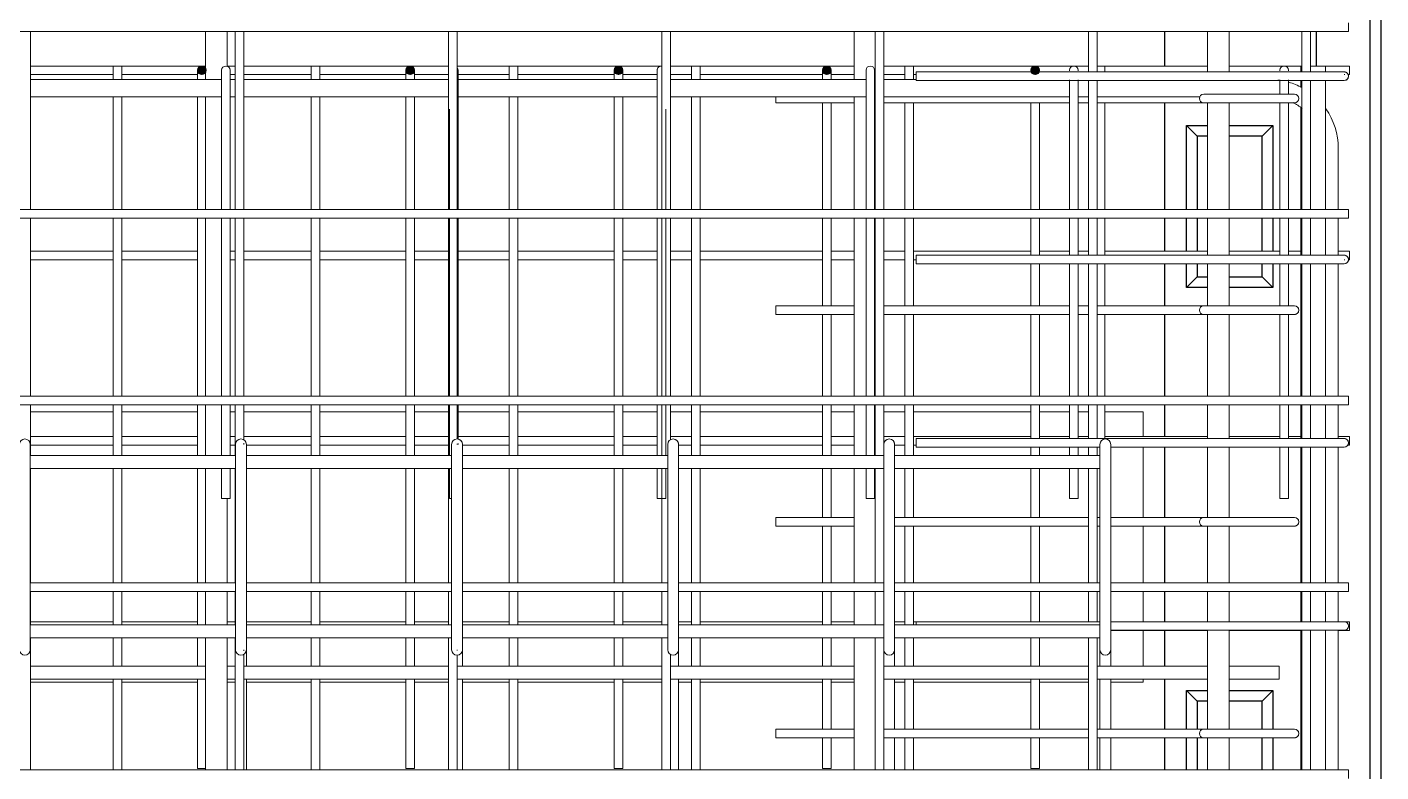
# Model space of a CAD drawing. Header units: millimetres. Extents: x 15401 to 36280, y -2060 to 13564.
# Drawn here: x 19212 to 20465, y 2977 to 3666 of the extents above; entities that cross this region are included whole.
import ezdxf

# ---------------------------------------------------------------- set-up
doc = ezdxf.new("R2010")
doc.units = ezdxf.units.MM
for name, color, linetype, lineweight in [('A-WALL', 113, 'Continuous', 25), ('S-BEAM', 12, 'Continuous', 18), ('S-RBAR', 171, 'Continuous', 18)]:
    doc.layers.add(name, color=color, linetype=linetype, lineweight=lineweight)

# ---------------------------------------------------------------- blocks, each defined once
blk = doc.blocks.new('M_Rectangular Corbel - M_Rectangular Corbel-1451328-Elevation Front 1')
at = {"layer": 'S-BEAM'}
for p, q in [((19215, 3310), (19291.7, 3310)), ((19299.7, 3310), (19369.7, 3310)), ((19399.8, 3310), (19404.4, 3310)), ((19412.4, 3310), (19474.8, 3310)), ((19482.8, 3310), (19562.4, 3310)), ((19570.4, 3310), (19601.8, 3310)), ((19610.7, 3310), (19657.9, 3310)), ((19665.9, 3310), (19755.1, 3310)), ((19763.1, 3310), (19794.8, 3310)), ((19807.2, 3310), (19826.7, 3310)), ((19834.7, 3310), (19947.8, 3310)), ((19955.8, 3310), (19977.1, 3310)), ((20004.6, 3310), (20024.2, 3310)), ((20032.2, 3310), (20140.6, 3310)), ((20148.6, 3310), (20176.5, 3310)), ((20184.5, 3310), (20194.1, 3310)), ((20209, 3310), (20244.6, 3310)), ((20244.6, 3310), (20244.6, 3287.3)), ((20244.6, 3277.5), (20244.6, 3212.4)), ((20244.6, 3204.4), (20244.6, 3151.8)), ((20244.6, 3143.8), (20244.6, 3116)), ((20244.6, 3108), (20244.6, 3074.8)), ((19291.7, 3060), (19215, 3060)), ((19369.7, 3060), (19299.7, 3060)), ((19404.4, 3060), (19397.1, 3060)), ((19474.8, 3060), (19414.8, 3060)), ((19562.4, 3060), (19482.8, 3060)), ((19601.8, 3060), (19570.4, 3060)), ((19657.9, 3060), (19614.7, 3060)), ((19755.1, 3060), (19665.9, 3060)), ((19799.2, 3060), (19763.1, 3060)), ((19826.7, 3060), (19814.7, 3060)), ((19947.8, 3060), (19834.7, 3060)), ((19977.1, 3060), (19955.8, 3060)), ((20024.2, 3060), (20014.6, 3060)), ((20140.6, 3060), (20032.2, 3060)), ((20194.1, 3060), (20148.6, 3060)), ((20244.6, 3060), (20214.6, 3060)), ((20244.6, 3062.8), (20244.6, 3060))]:
    blk.add_line(p, q, dxfattribs=at)

msp = doc.modelspace()

# ---------------------------------------------------------------- hatches: boundary and pattern name
at = {"layer": 'S-RBAR'}
h = msp.add_hatch(color=256, dxfattribs=at)
edge = h.paths.add_edge_path()
edge.add_arc((19373.68061, 3626), 4, 0, 360)
for points in [[(19373.68061, 3622), (19377.68061, 3626), (19373.68061, 3630), (19369.68061, 3626)], [(19566.40283, 3622), (19570.40283, 3626), (19566.40283, 3630), (19562.40283, 3626)], [(19759.12505, 3622), (19763.12505, 3626), (19759.12505, 3630), (19755.12505, 3626)], [(19951.84728, 3622), (19955.84728, 3626), (19951.84728, 3630), (19947.84728, 3626)], [(20144.5695, 3622), (20148.5695, 3626), (20144.5695, 3630), (20140.5695, 3626)]]:
    msp.add_hatch(color=256, dxfattribs=at).paths.add_polyline_path(points)
h = msp.add_hatch(color=256, dxfattribs=at)
edge = h.paths.add_edge_path()
edge.add_arc((19566.40283, 3626), 4, 0, 360)
h = msp.add_hatch(color=256, dxfattribs=at)
edge = h.paths.add_edge_path()
edge.add_arc((19759.12505, 3626), 4, 0, 360)
h = msp.add_hatch(color=256, dxfattribs=at)
edge = h.paths.add_edge_path()
edge.add_arc((19951.84728, 3626), 4, 0, 360)
h = msp.add_hatch(color=256, dxfattribs=at)
edge = h.paths.add_edge_path()
edge.add_arc((20144.5695, 3626), 4, 0, 360)

# ---------------------------------------------------------------- linework, layer by layer
at = {"layer": 'A-WALL'}
for p, q in [((20454.56692, -1395), (20454.56692, 3700)), ((20464.5695, 3700), (20464.5695, -1395)), ((20264.5695, 3630), (20264.5695, 3662)), ((20404.5695, 3662), (20404.5695, 3630)), ((20264.5695, 3497.27586), (20264.5695, 3596)), ((20284.5695, 3497.27586), (20284.5695, 3575)), ((20284.5695, 3575), (20304.1695, 3575)), ((20294.5695, 3565), (20284.5695, 3575)), ((20324.1695, 3575), (20364.5695, 3575)), ((20354.5695, 3565), (20364.5695, 3575)), ((20364.5695, 3575), (20364.5695, 3497.27586)), ((20294.5695, 3565), (20294.5695, 3497.27586)), ((20304.1695, 3565), (20294.5695, 3565)), ((20354.5695, 3565), (20324.1695, 3565)), ((20354.5695, 3497.27586), (20354.5695, 3565)), ((20264.5695, 3458.65517), (20264.5695, 3489.27586)), ((20284.5695, 3458.65517), (20284.5695, 3489.27586)), ((20294.5695, 3489.27586), (20294.5695, 3458.65517)), ((20354.5695, 3458.65517), (20354.5695, 3489.27586)), ((20364.5695, 3489.27586), (20364.5695, 3458.65517)), ((20264.5695, 3408.2), (20264.5695, 3447.01639)), ((20284.5695, 3425), (20284.5695, 3447.01639)), ((20294.5695, 3447.01639), (20294.5695, 3435)), ((20354.5695, 3435), (20354.5695, 3447.01639)), ((20364.5695, 3447.01639), (20364.5695, 3425)), ((20284.5695, 3425), (20294.5695, 3435)), ((20294.5695, 3435), (20304.1695, 3435)), ((20324.1695, 3435), (20354.5695, 3435)), ((20354.5695, 3435), (20364.5695, 3425)), ((20304.1695, 3425), (20284.5695, 3425)), ((20364.5695, 3425), (20324.1695, 3425)), ((20264.5695, 3324.55172), (20264.5695, 3400.2)), ((20264.5695, 3287.31034), (20264.5695, 3316.55172)), ((20264.5695, 3212.4), (20264.5695, 3277.51581)), ((20264.5695, 3151.82759), (20264.5695, 3204.4)), ((20264.5695, 3116.01522), (20264.5695, 3143.82759)), ((20264.5695, 3074.80184), (20264.5695, 3107.96552)), ((20264.5695, 3016.6), (20264.5695, 3062.80184)), ((20284.5695, 3016.6), (20284.5695, 3052.5)), ((20284.5695, 3052.5), (20304.1695, 3052.5)), ((20294.5695, 3042.5), (20284.5695, 3052.5)), ((20324.1695, 3052.5), (20364.5695, 3052.5)), ((20354.5695, 3042.5), (20364.5695, 3052.5)), ((20364.5695, 3052.5), (20364.5695, 3016.6)), ((20294.5695, 3042.5), (20294.5695, 3016.6)), ((20304.1695, 3042.5), (20294.5695, 3042.5)), ((20354.5695, 3042.5), (20324.1695, 3042.5)), ((20354.5695, 3016.6), (20354.5695, 3042.5)), ((20264.5695, 2979.10345), (20264.5695, 3008.6)), ((20284.5695, 2979.10345), (20284.5695, 3008.6)), ((20294.5695, 3008.6), (20294.5695, 2979.10345)), ((20354.5695, 2979.10345), (20354.5695, 3008.6)), ((20364.5695, 3008.6), (20364.5695, 2979.10345))]:
    msp.add_line(p, q, dxfattribs=at)
at = {"layer": 'S-RBAR'}
for p, q in [((18380.07154, 3662), (20434.5695, 3662)), ((19214.98312, 3497.27586), (19214.98312, 3662)), ((19377.0695, 3617.5), (19377.0695, 3662)), ((19397.0695, 3629.58731), (19397.0695, 3662)), ((19404.39807, 3497.27586), (19404.39807, 3662)), ((19412.39807, 3497.27586), (19412.39807, 3662)), ((19601.81302, 3497.27586), (19601.81302, 3662)), ((19609.81302, 3497.27586), (19609.81302, 3662)), ((19799.22796, 3497.27586), (19799.22796, 3662)), ((19807.22796, 3497.27586), (19807.22796, 3662)), ((19977.0695, 3617.5), (19977.0695, 3662)), ((19996.64291, 3497.27586), (19996.64291, 3662)), ((20004.64291, 3497.27586), (20004.64291, 3662)), ((20194.05785, 3624.51698), (20194.05785, 3662)), ((20202.05785, 3624.51698), (20202.05785, 3662)), ((20304.1695, 3624.51698), (20304.1695, 3662)), ((20324.1695, 3624.51698), (20324.1695, 3662)), ((20391.4728, 3624.51698), (20391.4728, 3662)), ((20399.4728, 3624.51698), (20399.4728, 3662)), ((20434.5695, 3662), (20434.5695, 3670)), ((19214.98312, 3630), (19291.67764, 3630)), ((19214.98312, 3622), (19291.67764, 3622)), ((19299.67764, 3630), (19291.67764, 3630)), ((19291.67764, 3617.5), (19291.67764, 3630)), ((19299.67764, 3617.5), (19299.67764, 3630)), ((19299.67764, 3630), (19377.0695, 3630)), ((19299.67764, 3622), (19369.68061, 3622)), ((19373.68061, 3630), (19369.68061, 3626)), ((19369.68061, 3617.92247), (19369.68061, 3626)), ((19369.68061, 3626), (19373.68061, 3622)), ((19377.68061, 3626), (19373.68061, 3630)), ((19373.68061, 3622), (19377.68061, 3626)), ((19391.82213, 3590), (19391.82213, 3626)), ((19397.0695, 3630), (19404.39807, 3630)), ((19399.82213, 3590), (19399.82213, 3626)), ((19399.82213, 3622), (19404.39807, 3622)), ((19412.39807, 3630), (19474.79886, 3630)), ((19412.39807, 3622), (19474.79886, 3622)), ((19482.79886, 3630), (19474.79886, 3630)), ((19474.79886, 3617.5), (19474.79886, 3630)), ((19482.79886, 3617.5), (19482.79886, 3630)), ((19482.79886, 3630), (19601.81302, 3630)), ((19482.79886, 3622), (19562.40283, 3622)), ((19566.40283, 3630), (19562.40283, 3626)), ((19562.40283, 3617.92247), (19562.40283, 3626)), ((19562.40283, 3626), (19566.40283, 3622)), ((19570.40283, 3626), (19566.40283, 3630)), ((19566.40283, 3622), (19570.40283, 3626)), ((19570.40283, 3617.92247), (19570.40283, 3626)), ((19570.40283, 3622), (19601.81302, 3622)), ((19609.81302, 3630), (19657.92008, 3630)), ((19610.67949, 3590), (19610.67949, 3626)), ((19610.67949, 3622), (19657.92008, 3622)), ((19665.92008, 3630), (19657.92008, 3630)), ((19657.92008, 3617.5), (19657.92008, 3630)), ((19665.92008, 3617.5), (19665.92008, 3630)), ((19665.92008, 3630), (19799.22796, 3630)), ((19665.92008, 3622), (19755.12505, 3622)), ((19759.12505, 3630), (19755.12505, 3626)), ((19755.12505, 3617.92247), (19755.12505, 3626)), ((19755.12505, 3626), (19759.12505, 3622)), ((19763.12505, 3626), (19759.12505, 3630)), ((19759.12505, 3622), (19763.12505, 3626)), ((19763.12505, 3617.92247), (19763.12505, 3626)), ((19763.12505, 3622), (19794.78684, 3622)), ((19794.78684, 3590), (19794.78684, 3626)), ((19807.22796, 3630), (19826.66631, 3630)), ((19807.22796, 3622), (19826.66631, 3622)), ((19834.66631, 3630), (19826.66631, 3630)), ((19826.66631, 3617.5), (19826.66631, 3630)), ((19834.66631, 3617.5), (19834.66631, 3630)), ((19834.66631, 3630), (19977.0695, 3630)), ((19834.66631, 3622), (19947.84728, 3622)), ((19951.84728, 3630), (19947.84728, 3626)), ((19947.84728, 3617.92247), (19947.84728, 3626)), ((19947.84728, 3626), (19951.84728, 3622)), ((19955.84728, 3626), (19951.84728, 3630)), ((19951.84728, 3622), (19955.84728, 3626)), ((19955.84728, 3617.92247), (19955.84728, 3626)), ((19955.84728, 3622), (19977.0695, 3622)), ((19988.14419, 3590), (19988.14419, 3626)), ((19996.14419, 3590), (19996.14419, 3626)), ((20004.64291, 3630), (20024.16253, 3630)), ((20004.64291, 3622), (20024.16253, 3622)), ((20032.16253, 3630), (20024.16253, 3630)), ((20024.16253, 3617.5), (20024.16253, 3630)), ((20032.16253, 3617.5), (20032.16253, 3630)), ((20032.16253, 3630), (20194.05785, 3630)), ((20032.16253, 3622), (20034.56577, 3622)), ((20394.56577, 3624.51698), (20034.56577, 3624.51698)), ((20034.56577, 3624.51698), (20034.56577, 3616.51698)), ((20144.5695, 3630), (20140.5695, 3626)), ((20140.5695, 3625.60594), (20140.5695, 3626)), ((20140.5695, 3626), (20144.5695, 3622)), ((20148.5695, 3626), (20144.5695, 3630)), ((20144.5695, 3622), (20148.5695, 3626)), ((20148.5695, 3625.60594), (20148.5695, 3626)), ((20176.50155, 3625.53444), (20176.50155, 3626)), ((20184.50155, 3625.53444), (20184.50155, 3626)), ((20209.03375, 3630), (20202.05785, 3630)), ((20209.03375, 3624.51698), (20209.03375, 3630)), ((20209.03375, 3630), (20304.1695, 3630)), ((20324.1695, 3630), (20390.40497, 3630)), ((20371.1089, 3625.53444), (20371.1089, 3626)), ((20379.1089, 3625.53444), (20379.1089, 3626)), ((20391.4728, 3630), (20390.40497, 3630)), ((20390.40497, 3624.51698), (20390.40497, 3630)), ((20394.56577, 3624.51698), (20430.56577, 3624.51698)), ((20413.24908, 3630), (20399.4728, 3630)), ((20413.24908, 3630), (20435.50327, 3630)), ((20413.24908, 3624.51698), (20413.24908, 3630)), ((20430.56577, 3622), (20431.28763, 3622)), ((20434.08591, 3622), (20435.50327, 3622)), ((20435.50327, 3622), (20435.50327, 3630)), ((19214.98312, 3617.5), (19391.82213, 3617.5)), ((19399.82213, 3617.5), (19404.39807, 3617.5)), ((19412.39807, 3617.5), (19601.81302, 3617.5)), ((19610.67949, 3617.5), (19794.78684, 3617.5)), ((19807.22796, 3617.5), (19988.14419, 3617.5)), ((19996.14419, 3617.5), (19996.64291, 3617.5)), ((20004.64291, 3617.5), (20034.56577, 3617.5)), ((20394.56577, 3616.51698), (20034.56577, 3616.51698)), ((20176.50155, 3590), (20176.50155, 3617.32995)), ((20184.50155, 3590), (20184.50155, 3617.32995)), ((20194.05785, 3497.27586), (20194.05785, 3616.51698)), ((20202.05785, 3497.27586), (20202.05785, 3616.51698)), ((20371.1089, 3604.25887), (20371.1089, 3617.32995)), ((20379.1089, 3604.25887), (20379.1089, 3617.32995)), ((20390.40497, 3610.20021), (20390.40497, 3616.51698)), ((20391.4728, 3497.27586), (20391.4728, 3616.51698)), ((20394.56577, 3616.51698), (20430.56577, 3616.51698)), ((20399.4728, 3497.27586), (20399.4728, 3616.51698)), ((20413.24908, 3497.27586), (20413.24908, 3616.51698)), ((19214.98312, 3601.5), (19391.82213, 3601.5)), ((19291.67764, 3497.27586), (19291.67764, 3601.5)), ((19299.67764, 3497.27586), (19299.67764, 3601.5)), ((19369.68061, 3497.27586), (19369.68061, 3601.5)), ((19377.0695, 3497.27586), (19377.0695, 3601.5)), ((19399.82213, 3601.5), (19404.39807, 3601.5)), ((19412.39807, 3601.5), (19601.81302, 3601.5)), ((19474.79886, 3497.27586), (19474.79886, 3601.5)), ((19482.79886, 3497.27586), (19482.79886, 3601.5)), ((19562.40283, 3497.27586), (19562.40283, 3601.5)), ((19570.40283, 3497.27586), (19570.40283, 3601.5)), ((19610.67949, 3601.5), (19794.78684, 3601.5)), ((19657.92008, 3497.27586), (19657.92008, 3601.5)), ((19665.92008, 3497.27586), (19665.92008, 3601.5)), ((19755.12505, 3497.27586), (19755.12505, 3601.5)), ((19763.12505, 3497.27586), (19763.12505, 3601.5)), ((19807.22796, 3601.5), (19988.14419, 3601.5)), ((19826.66631, 3497.27586), (19826.66631, 3601.5)), ((19834.66631, 3497.27586), (19834.66631, 3601.5)), ((19904.5695, 3596), (19904.5695, 3601.5)), ((19904.5695, 3596), (19977.0695, 3596)), ((19947.84728, 3497.27586), (19947.84728, 3596)), ((19955.84728, 3497.27586), (19955.84728, 3596)), ((19977.0695, 3497.27586), (19977.0695, 3601.5)), ((19996.14419, 3601.5), (19996.64291, 3601.5)), ((20004.64291, 3601.5), (20176.50155, 3601.5)), ((20004.64291, 3596), (20176.50155, 3596)), ((20024.16253, 3497.27586), (20024.16253, 3596)), ((20032.16253, 3497.27586), (20032.16253, 3596)), ((20140.5695, 3497.27586), (20140.5695, 3596)), ((20148.5695, 3497.27586), (20148.5695, 3596)), ((20184.50155, 3601.5), (20194.05785, 3601.5)), ((20184.50155, 3596), (20194.05785, 3596)), ((20202.05785, 3601.5), (20297.06239, 3601.5)), ((20202.05785, 3596), (20280.5695, 3596)), ((20209.03375, 3497.27586), (20209.03375, 3596)), ((20280.5695, 3596), (20300.5695, 3596)), ((20320.5695, 3604), (20300.5695, 3604)), ((20320.5695, 3596), (20300.5695, 3596)), ((20304.1695, 3497.27586), (20304.1695, 3596)), ((20320.5695, 3604), (20364.5695, 3604)), ((20320.5695, 3596), (20364.5695, 3596)), ((20324.1695, 3497.27586), (20324.1695, 3596)), ((20384.5695, 3604), (20364.5695, 3604)), ((20384.5695, 3596), (20364.5695, 3596)), ((20371.1089, 3590), (20371.1089, 3596.25133)), ((20379.1089, 3590), (20379.1089, 3596.25133)), ((19391.82213, 3590), (19391.82213, 3497.27586)), ((19399.82213, 3590), (19399.82213, 3497.27586)), ((19602.67949, 3590), (19602.67949, 3497.27586)), ((19610.67949, 3590), (19610.67949, 3497.27586)), ((19794.78684, 3590), (19794.78684, 3497.27586)), ((19802.78684, 3590), (19802.78684, 3497.27586)), ((19988.14419, 3590), (19988.14419, 3497.27586)), ((19996.14419, 3590), (19996.14419, 3497.27586)), ((20176.50155, 3590), (20176.50155, 3497.27586)), ((20184.50155, 3590), (20184.50155, 3497.27586)), ((20371.1089, 3590), (20371.1089, 3497.27586)), ((20379.1089, 3590), (20379.1089, 3497.27586)), ((20390.40497, 3497.27586), (20390.40497, 3591.23465)), ((20425.07037, 3554), (20425.07037, 3497.27586)), ((18380.07154, 3497.27586), (20434.5695, 3497.27586)), ((20434.5695, 3489.27586), (20434.5695, 3497.27586)), ((18380.07154, 3489.27586), (20434.5695, 3489.27586)), ((19214.98312, 3324.55172), (19214.98312, 3489.27586)), ((19291.67764, 3324.55172), (19291.67764, 3489.27586)), ((19299.67764, 3324.55172), (19299.67764, 3489.27586)), ((19369.68061, 3324.55172), (19369.68061, 3489.27586)), ((19377.0695, 3324.55172), (19377.0695, 3489.27586)), ((19391.82213, 3489.27586), (19391.82213, 3324.55172)), ((19399.82213, 3489.27586), (19399.82213, 3324.55172)), ((19404.39807, 3324.55172), (19404.39807, 3489.27586)), ((19412.39807, 3324.55172), (19412.39807, 3489.27586)), ((19474.79886, 3324.55172), (19474.79886, 3489.27586)), ((19482.79886, 3324.55172), (19482.79886, 3489.27586)), ((19562.40283, 3324.55172), (19562.40283, 3489.27586)), ((19570.40283, 3324.55172), (19570.40283, 3489.27586)), ((19601.81302, 3324.55172), (19601.81302, 3489.27586)), ((19602.67949, 3489.27586), (19602.67949, 3324.55172)), ((19609.81302, 3324.55172), (19609.81302, 3489.27586)), ((19610.67949, 3489.27586), (19610.67949, 3324.55172)), ((19657.92008, 3324.55172), (19657.92008, 3489.27586)), ((19665.92008, 3324.55172), (19665.92008, 3489.27586)), ((19755.12505, 3324.55172), (19755.12505, 3489.27586)), ((19763.12505, 3324.55172), (19763.12505, 3489.27586)), ((19794.78684, 3489.27586), (19794.78684, 3324.55172)), ((19799.22796, 3324.55172), (19799.22796, 3489.27586)), ((19802.78684, 3489.27586), (19802.78684, 3324.55172)), ((19807.22796, 3324.55172), (19807.22796, 3489.27586)), ((19826.66631, 3324.55172), (19826.66631, 3489.27586)), ((19834.66631, 3324.55172), (19834.66631, 3489.27586)), ((19947.84728, 3408.2), (19947.84728, 3489.27586)), ((19955.84728, 3408.2), (19955.84728, 3489.27586)), ((19977.0695, 3324.55172), (19977.0695, 3489.27586)), ((19988.14419, 3489.27586), (19988.14419, 3324.55172)), ((19996.14419, 3489.27586), (19996.14419, 3324.55172)), ((19996.64291, 3324.55172), (19996.64291, 3489.27586)), ((20004.64291, 3324.55172), (20004.64291, 3489.27586)), ((20024.16253, 3408.2), (20024.16253, 3489.27586)), ((20032.16253, 3408.2), (20032.16253, 3489.27586)), ((20140.5695, 3455.01639), (20140.5695, 3489.27586)), ((20148.5695, 3455.01639), (20148.5695, 3489.27586)), ((20176.50155, 3489.27586), (20176.50155, 3455.01639)), ((20184.50155, 3489.27586), (20184.50155, 3455.01639)), ((20194.05785, 3455.01639), (20194.05785, 3489.27586)), ((20202.05785, 3455.01639), (20202.05785, 3489.27586)), ((20209.03375, 3455.01639), (20209.03375, 3489.27586)), ((20304.1695, 3455.01639), (20304.1695, 3489.27586)), ((20324.1695, 3455.01639), (20324.1695, 3489.27586)), ((20371.1089, 3489.27586), (20371.1089, 3455.01639)), ((20379.1089, 3489.27586), (20379.1089, 3455.01639)), ((20390.40497, 3455.01639), (20390.40497, 3489.27586)), ((20391.4728, 3455.01639), (20391.4728, 3489.27586)), ((20399.4728, 3455.01639), (20399.4728, 3489.27586)), ((20413.24908, 3455.01639), (20413.24908, 3489.27586)), ((20425.07037, 3489.27586), (20425.07037, 3455.01639)), ((19214.98312, 3458.65517), (19291.67764, 3458.65517)), ((19299.67764, 3458.65517), (19369.68061, 3458.65517)), ((19399.82213, 3458.65517), (19404.39807, 3458.65517)), ((19412.39807, 3458.65517), (19474.79886, 3458.65517)), ((19482.79886, 3458.65517), (19562.40283, 3458.65517)), ((19570.40283, 3458.65517), (19601.81302, 3458.65517)), ((19610.67949, 3458.65517), (19657.92008, 3458.65517)), ((19665.92008, 3458.65517), (19755.12505, 3458.65517)), ((19763.12505, 3458.65517), (19794.78684, 3458.65517)), ((19807.22796, 3458.65517), (19826.66631, 3458.65517)), ((19834.66631, 3458.65517), (19947.84728, 3458.65517)), ((19955.84728, 3458.65517), (19977.0695, 3458.65517)), ((20004.64291, 3458.65517), (20024.16253, 3458.65517)), ((20032.16253, 3458.65517), (20140.5695, 3458.65517)), ((20148.5695, 3458.65517), (20176.50155, 3458.65517)), ((20184.50155, 3458.65517), (20194.05785, 3458.65517)), ((20209.03375, 3458.65517), (20304.1695, 3458.65517)), ((20324.1695, 3458.65517), (20371.1089, 3458.65517)), ((20379.1089, 3458.65517), (20390.40497, 3458.65517)), ((20425.07037, 3458.65517), (20435.50327, 3458.65517)), ((20435.50327, 3450.65517), (20435.50327, 3458.65517)), ((19214.98312, 3450.65517), (19291.67764, 3450.65517)), ((19299.67764, 3450.65517), (19369.68061, 3450.65517)), ((19399.82213, 3450.65517), (19404.39807, 3450.65517)), ((19412.39807, 3450.65517), (19474.79886, 3450.65517)), ((19482.79886, 3450.65517), (19562.40283, 3450.65517)), ((19570.40283, 3450.65517), (19601.81302, 3450.65517)), ((19610.67949, 3450.65517), (19657.92008, 3450.65517)), ((19665.92008, 3450.65517), (19755.12505, 3450.65517)), ((19763.12505, 3450.65517), (19794.78684, 3450.65517)), ((19807.22796, 3450.65517), (19826.66631, 3450.65517)), ((19834.66631, 3450.65517), (19947.84728, 3450.65517)), ((19955.84728, 3450.65517), (19977.0695, 3450.65517)), ((20004.64291, 3450.65517), (20024.16253, 3450.65517)), ((20032.16253, 3450.65517), (20034.56577, 3450.65517)), ((20394.56577, 3455.01639), (20034.56577, 3455.01639)), ((20034.56577, 3455.01639), (20034.56577, 3447.01639)), ((20394.56577, 3447.01639), (20034.56577, 3447.01639)), ((20140.5695, 3408.2), (20140.5695, 3447.01639)), ((20148.5695, 3408.2), (20148.5695, 3447.01639)), ((20176.50155, 3447.01639), (20176.50155, 3324.55172)), ((20184.50155, 3447.01639), (20184.50155, 3324.55172)), ((20194.05785, 3324.55172), (20194.05785, 3447.01639)), ((20202.05785, 3324.55172), (20202.05785, 3447.01639)), ((20209.03375, 3408.2), (20209.03375, 3447.01639)), ((20304.1695, 3408.2), (20304.1695, 3447.01639)), ((20324.1695, 3408.2), (20324.1695, 3447.01639)), ((20371.1089, 3447.01639), (20371.1089, 3408.2)), ((20379.1089, 3447.01639), (20379.1089, 3408.2)), ((20390.40497, 3324.55172), (20390.40497, 3447.01639)), ((20391.4728, 3324.55172), (20391.4728, 3447.01639)), ((20394.56577, 3455.01639), (20430.56577, 3455.01639)), ((20394.56577, 3447.01639), (20430.56577, 3447.01639)), ((20399.4728, 3324.55172), (20399.4728, 3447.01639)), ((20413.24908, 3324.55172), (20413.24908, 3447.01639)), ((20425.07037, 3447.01639), (20425.07037, 3324.55172)), ((20430.56577, 3450.65517), (20431.04483, 3450.65517)), ((20434.51822, 3450.65517), (20435.50327, 3450.65517)), ((19904.5695, 3408.2), (19977.0695, 3408.2)), ((19904.5695, 3400.2), (19904.5695, 3408.2)), ((20004.64291, 3408.2), (20176.50155, 3408.2)), ((20184.50155, 3408.2), (20194.05785, 3408.2)), ((20202.05785, 3408.2), (20280.5695, 3408.2)), ((20280.5695, 3408.2), (20300.5695, 3408.2)), ((20320.5695, 3408.2), (20300.5695, 3408.2)), ((20320.5695, 3408.2), (20364.5695, 3408.2)), ((20384.5695, 3408.2), (20364.5695, 3408.2)), ((19904.5695, 3400.2), (19977.0695, 3400.2)), ((19947.84728, 3324.55172), (19947.84728, 3400.2)), ((19955.84728, 3324.55172), (19955.84728, 3400.2)), ((20004.64291, 3400.2), (20176.50155, 3400.2)), ((20024.16253, 3324.55172), (20024.16253, 3400.2)), ((20032.16253, 3324.55172), (20032.16253, 3400.2)), ((20140.5695, 3324.55172), (20140.5695, 3400.2)), ((20148.5695, 3324.55172), (20148.5695, 3400.2)), ((20184.50155, 3400.2), (20194.05785, 3400.2)), ((20202.05785, 3400.2), (20280.5695, 3400.2)), ((20209.03375, 3324.55172), (20209.03375, 3400.2)), ((20280.5695, 3400.2), (20300.5695, 3400.2)), ((20320.5695, 3400.2), (20300.5695, 3400.2)), ((20304.1695, 3324.55172), (20304.1695, 3400.2)), ((20320.5695, 3400.2), (20364.5695, 3400.2)), ((20324.1695, 3324.55172), (20324.1695, 3400.2)), ((20384.5695, 3400.2), (20364.5695, 3400.2)), ((20371.1089, 3400.2), (20371.1089, 3324.55172)), ((20379.1089, 3400.2), (20379.1089, 3324.55172)), ((18380.07154, 3324.55172), (20434.5695, 3324.55172)), ((20434.5695, 3316.55172), (20434.5695, 3324.55172)), ((18380.07154, 3316.55172), (20434.5695, 3316.55172)), ((19214.98312, 3269.66917), (19214.98312, 3316.55172)), ((19291.67764, 3269.66917), (19291.67764, 3316.55172)), ((19299.67764, 3269.66917), (19299.67764, 3316.55172)), ((19369.68061, 3269.66917), (19369.68061, 3316.55172)), ((19377.0695, 3269.66917), (19377.0695, 3316.55172)), ((19391.82213, 3316.55172), (19391.82213, 3269.66917)), ((19399.82213, 3316.55172), (19399.82213, 3269.66917)), ((19404.39807, 3269.66917), (19404.39807, 3316.55172)), ((19412.39807, 3284.22725), (19412.39807, 3316.55172)), ((19474.79886, 3269.66917), (19474.79886, 3316.55172)), ((19482.79886, 3269.66917), (19482.79886, 3316.55172)), ((19562.40283, 3269.66917), (19562.40283, 3316.55172)), ((19570.40283, 3269.66917), (19570.40283, 3316.55172)), ((19601.81302, 3269.66917), (19601.81302, 3316.55172)), ((19602.67949, 3316.55172), (19602.67949, 3269.66917)), ((19609.81302, 3284.94303), (19609.81302, 3316.55172)), ((19610.67949, 3316.55172), (19610.67949, 3284.87615)), ((19657.92008, 3269.66917), (19657.92008, 3316.55172)), ((19665.92008, 3269.66917), (19665.92008, 3316.55172)), ((19755.12505, 3269.66917), (19755.12505, 3316.55172)), ((19763.12505, 3269.66917), (19763.12505, 3316.55172)), ((19794.78684, 3316.55172), (19794.78684, 3269.66917)), ((19799.22796, 3269.66917), (19799.22796, 3316.55172)), ((19802.78684, 3316.55172), (19802.78684, 3269.66917)), ((19807.22796, 3284.33013), (19807.22796, 3316.55172)), ((19826.66631, 3269.66917), (19826.66631, 3316.55172)), ((19834.66631, 3269.66917), (19834.66631, 3316.55172)), ((19947.84728, 3269.66917), (19947.84728, 3316.55172)), ((19955.84728, 3269.66917), (19955.84728, 3316.55172)), ((19977.0695, 3269.66917), (19977.0695, 3316.55172)), ((19988.14419, 3316.55172), (19988.14419, 3269.66917)), ((19996.14419, 3316.55172), (19996.14419, 3269.66917)), ((19996.64291, 3269.66917), (19996.64291, 3316.55172)), ((20004.64291, 3280), (20004.64291, 3316.55172)), ((20024.16253, 3269.66917), (20024.16253, 3316.55172)), ((20032.16253, 3269.66917), (20032.16253, 3316.55172)), ((20140.5695, 3285.51581), (20140.5695, 3316.55172)), ((20148.5695, 3285.51581), (20148.5695, 3316.55172)), ((20176.50155, 3316.55172), (20176.50155, 3285.51581)), ((20184.50155, 3316.55172), (20184.50155, 3285.51581)), ((20194.05785, 3285.51581), (20194.05785, 3316.55172)), ((20202.05785, 3285.51581), (20202.05785, 3316.55172)), ((20209.03375, 3285.51581), (20209.03375, 3316.55172)), ((20304.1695, 3285.51581), (20304.1695, 3316.55172)), ((20324.1695, 3285.51581), (20324.1695, 3316.55172)), ((20371.1089, 3316.55172), (20371.1089, 3285.51581)), ((20379.1089, 3316.55172), (20379.1089, 3285.51581)), ((20390.40497, 3285.51581), (20390.40497, 3316.55172)), ((20391.4728, 3285.51581), (20391.4728, 3316.55172)), ((20399.4728, 3285.51581), (20399.4728, 3316.55172)), ((20413.24908, 3285.51581), (20413.24908, 3316.55172)), ((20425.07037, 3316.55172), (20425.07037, 3285.51581)), ((19214.98312, 3287.31034), (19291.67764, 3287.31034)), ((19299.67764, 3287.31034), (19369.68061, 3287.31034)), ((19399.82213, 3287.31034), (19404.39807, 3287.31034)), ((19412.39807, 3287.31034), (19474.79886, 3287.31034)), ((19482.79886, 3287.31034), (19562.40283, 3287.31034)), ((19570.40283, 3287.31034), (19601.81302, 3287.31034)), ((19610.67949, 3287.31034), (19657.92008, 3287.31034)), ((19665.92008, 3287.31034), (19755.12505, 3287.31034)), ((19763.12505, 3287.31034), (19794.78684, 3287.31034)), ((19807.22796, 3287.31034), (19826.66631, 3287.31034)), ((19834.66631, 3287.31034), (19947.84728, 3287.31034)), ((19955.84728, 3287.31034), (19977.0695, 3287.31034)), ((20004.64291, 3287.31034), (20024.16253, 3287.31034)), ((20032.16253, 3287.31034), (20140.5695, 3287.31034)), ((20394.56577, 3285.51581), (20034.56577, 3285.51581)), ((20034.56577, 3285.51581), (20034.56577, 3277.51581)), ((20148.5695, 3287.31034), (20176.50155, 3287.31034)), ((20184.50155, 3287.31034), (20194.05785, 3287.31034)), ((20209.03375, 3287.31034), (20304.1695, 3287.31034)), ((20324.1695, 3287.31034), (20371.1089, 3287.31034)), ((20379.1089, 3287.31034), (20390.40497, 3287.31034)), ((20394.56577, 3285.51581), (20430.56577, 3285.51581)), ((20425.07037, 3287.31034), (20435.50327, 3287.31034)), ((20435.50327, 3279.31034), (20435.50327, 3287.31034)), ((19214.85162, 3280), (19214.85162, 3245)), ((19214.85162, 3269.66917), (19404.79519, 3269.66917)), ((19214.98312, 3279.31034), (19291.67764, 3279.31034)), ((19299.67764, 3279.31034), (19369.68061, 3279.31034)), ((19399.82213, 3279.31034), (19404.39807, 3279.31034)), ((19404.79519, 3280), (19404.79519, 3245)), ((19412.39807, 3280), (19412.39807, 3281.00094)), ((19414.79519, 3280), (19414.79519, 3245)), ((19414.79519, 3279.31034), (19474.79886, 3279.31034)), ((19414.79519, 3269.66917), (19604.73877, 3269.66917)), ((19482.79886, 3279.31034), (19562.40283, 3279.31034)), ((19570.40283, 3279.31034), (19601.81302, 3279.31034)), ((19604.73877, 3280), (19604.73877, 3245)), ((19609.81302, 3280), (19609.81302, 3280.66804)), ((19610.67949, 3280.78211), (19610.67949, 3280)), ((19614.73877, 3280), (19614.73877, 3245)), ((19614.73877, 3279.31034), (19657.92008, 3279.31034)), ((19614.73877, 3269.66917), (19804.68235, 3269.66917)), ((19665.92008, 3279.31034), (19755.12505, 3279.31034)), ((19763.12505, 3279.31034), (19794.78684, 3279.31034)), ((19804.68235, 3280), (19804.68235, 3245)), ((19814.68235, 3280), (19814.68235, 3245)), ((19814.68235, 3279.31034), (19826.66631, 3279.31034)), ((19814.68235, 3269.66917), (20004.62592, 3269.66917)), ((19834.66631, 3279.31034), (19947.84728, 3279.31034)), ((19955.84728, 3279.31034), (19977.0695, 3279.31034)), ((20004.62592, 3280), (20004.62592, 3245)), ((20014.62592, 3280), (20014.62592, 3245)), ((20014.62592, 3279.31034), (20024.16253, 3279.31034)), ((20014.62592, 3269.66917), (20204.5695, 3269.66917)), ((20032.16253, 3279.31034), (20034.56577, 3279.31034)), ((20204.5695, 3277.51581), (20034.56577, 3277.51581)), ((20140.5695, 3269.66917), (20140.5695, 3277.51581)), ((20148.5695, 3269.66917), (20148.5695, 3277.51581)), ((20176.50155, 3277.51581), (20176.50155, 3269.66917)), ((20184.50155, 3277.51581), (20184.50155, 3269.66917)), ((20194.05785, 3269.66917), (20194.05785, 3277.51581)), ((20202.05785, 3269.66917), (20202.05785, 3277.51581)), ((20204.5695, 3280), (20204.5695, 3245)), ((20214.5695, 3280), (20214.5695, 3245)), ((20394.56577, 3277.51581), (20214.5695, 3277.51581)), ((20304.1695, 3212.4), (20304.1695, 3277.51581)), ((20324.1695, 3212.4), (20324.1695, 3277.51581)), ((20371.1089, 3277.51581), (20371.1089, 3230)), ((20379.1089, 3277.51581), (20379.1089, 3230)), ((20390.40497, 3151.82759), (20390.40497, 3277.51581)), ((20391.4728, 3151.82759), (20391.4728, 3277.51581)), ((20394.56577, 3277.51581), (20430.56577, 3277.51581)), ((20399.4728, 3151.82759), (20399.4728, 3277.51581)), ((20413.24908, 3151.82759), (20413.24908, 3277.51581)), ((20425.07037, 3277.51581), (20425.07037, 3151.82759)), ((20433.53156, 3279.31034), (20435.50327, 3279.31034)), ((19214.85162, 3257.66917), (19404.79519, 3257.66917)), ((19214.98312, 3151.82759), (19214.98312, 3257.66917)), ((19291.67764, 3151.82759), (19291.67764, 3257.66917)), ((19299.67764, 3151.82759), (19299.67764, 3257.66917)), ((19369.68061, 3151.82759), (19369.68061, 3257.66917)), ((19377.0695, 3151.82759), (19377.0695, 3257.66917)), ((19391.82213, 3257.66917), (19391.82213, 3230)), ((19399.82213, 3257.66917), (19399.82213, 3230)), ((19404.39807, 3151.82759), (19404.39807, 3257.66917)), ((19414.79519, 3257.66917), (19604.73877, 3257.66917)), ((19474.79886, 3151.82759), (19474.79886, 3257.66917)), ((19482.79886, 3151.82759), (19482.79886, 3257.66917)), ((19562.40283, 3151.82759), (19562.40283, 3257.66917)), ((19570.40283, 3151.82759), (19570.40283, 3257.66917)), ((19601.81302, 3151.82759), (19601.81302, 3257.66917)), ((19602.67949, 3257.66917), (19602.67949, 3230)), ((19614.73877, 3257.66917), (19804.68235, 3257.66917)), ((19657.92008, 3151.82759), (19657.92008, 3257.66917)), ((19665.92008, 3151.82759), (19665.92008, 3257.66917)), ((19755.12505, 3151.82759), (19755.12505, 3257.66917)), ((19763.12505, 3151.82759), (19763.12505, 3257.66917)), ((19794.78684, 3257.66917), (19794.78684, 3230)), ((19799.22796, 3151.82759), (19799.22796, 3257.66917)), ((19802.78684, 3257.66917), (19802.78684, 3230)), ((19814.68235, 3257.66917), (20004.62592, 3257.66917)), ((19826.66631, 3151.82759), (19826.66631, 3257.66917)), ((19834.66631, 3151.82759), (19834.66631, 3257.66917)), ((19947.84728, 3212.4), (19947.84728, 3257.66917)), ((19955.84728, 3212.4), (19955.84728, 3257.66917)), ((19977.0695, 3151.82759), (19977.0695, 3257.66917)), ((19988.14419, 3257.66917), (19988.14419, 3230)), ((19996.14419, 3257.66917), (19996.14419, 3230)), ((19996.64291, 3151.82759), (19996.64291, 3257.66917)), ((20014.62592, 3257.66917), (20204.5695, 3257.66917)), ((20024.16253, 3212.4), (20024.16253, 3257.66917)), ((20032.16253, 3212.4), (20032.16253, 3257.66917)), ((20140.5695, 3212.4), (20140.5695, 3257.66917)), ((20148.5695, 3212.4), (20148.5695, 3257.66917)), ((20176.50155, 3257.66917), (20176.50155, 3230)), ((20184.50155, 3257.66917), (20184.50155, 3230)), ((20194.05785, 3151.82759), (20194.05785, 3257.66917)), ((20202.05785, 3151.82759), (20202.05785, 3257.66917)), ((19214.85162, 3125), (19214.85162, 3245)), ((19404.79519, 3125), (19404.79519, 3245)), ((19414.79519, 3125), (19414.79519, 3245)), ((19604.73877, 3125), (19604.73877, 3245)), ((19614.73877, 3125), (19614.73877, 3245)), ((19804.68235, 3125), (19804.68235, 3245)), ((19814.68235, 3125), (19814.68235, 3245)), ((20004.62592, 3125), (20004.62592, 3245)), ((20014.62592, 3125), (20014.62592, 3245)), ((20204.5695, 3125), (20204.5695, 3245)), ((20214.5695, 3125), (20214.5695, 3245)), ((19391.82213, 3230), (19399.82213, 3230)), ((19397.0695, 3151.82759), (19397.0695, 3230)), ((19602.67949, 3230), (19604.73877, 3230)), ((19794.78684, 3230), (19802.78684, 3230)), ((19988.14419, 3230), (19996.14419, 3230)), ((20176.50155, 3230), (20184.50155, 3230)), ((20371.1089, 3230), (20379.1089, 3230)), ((19904.5695, 3212.4), (19977.0695, 3212.4)), ((19904.5695, 3204.4), (19904.5695, 3212.4)), ((20014.62592, 3212.4), (20194.05785, 3212.4)), ((20202.05785, 3212.4), (20204.5695, 3212.4)), ((20214.5695, 3212.4), (20280.5695, 3212.4)), ((20280.5695, 3212.4), (20300.5695, 3212.4)), ((20320.5695, 3212.4), (20300.5695, 3212.4)), ((20320.5695, 3212.4), (20364.5695, 3212.4)), ((20384.5695, 3212.4), (20364.5695, 3212.4)), ((19904.5695, 3204.4), (19977.0695, 3204.4)), ((19947.84728, 3151.82759), (19947.84728, 3204.4)), ((19955.84728, 3151.82759), (19955.84728, 3204.4)), ((20014.62592, 3204.4), (20194.05785, 3204.4)), ((20024.16253, 3151.82759), (20024.16253, 3204.4)), ((20032.16253, 3151.82759), (20032.16253, 3204.4)), ((20140.5695, 3151.82759), (20140.5695, 3204.4)), ((20148.5695, 3151.82759), (20148.5695, 3204.4)), ((20202.05785, 3204.4), (20204.5695, 3204.4)), ((20214.5695, 3204.4), (20280.5695, 3204.4)), ((20280.5695, 3204.4), (20300.5695, 3204.4)), ((20320.5695, 3204.4), (20300.5695, 3204.4)), ((20304.1695, 3151.82759), (20304.1695, 3204.4)), ((20320.5695, 3204.4), (20364.5695, 3204.4)), ((20324.1695, 3151.82759), (20324.1695, 3204.4)), ((20384.5695, 3204.4), (20364.5695, 3204.4)), ((19214.85162, 3151.82759), (19404.79519, 3151.82759)), ((19414.79519, 3151.82759), (19604.73877, 3151.82759)), ((19614.73877, 3151.82759), (19804.68235, 3151.82759)), ((19814.68235, 3151.82759), (20004.62592, 3151.82759)), ((20014.62592, 3151.82759), (20204.5695, 3151.82759)), ((20214.5695, 3151.82759), (20434.5695, 3151.82759)), ((20434.5695, 3143.82759), (20434.5695, 3151.82759)), ((19214.85162, 3143.82759), (19404.79519, 3143.82759)), ((19214.98312, 3113.07444), (19214.98312, 3143.82759)), ((19291.67764, 3113.07444), (19291.67764, 3143.82759)), ((19299.67764, 3113.07444), (19299.67764, 3143.82759)), ((19369.68061, 3113.07444), (19369.68061, 3143.82759)), ((19377.0695, 3113.07444), (19377.0695, 3143.82759)), ((19397.0695, 3113.07444), (19397.0695, 3143.82759)), ((19404.39807, 3113.07444), (19404.39807, 3143.82759)), ((19414.79519, 3143.82759), (19604.73877, 3143.82759)), ((19474.79886, 3113.07444), (19474.79886, 3143.82759)), ((19482.79886, 3113.07444), (19482.79886, 3143.82759)), ((19562.40283, 3113.07444), (19562.40283, 3143.82759)), ((19570.40283, 3113.07444), (19570.40283, 3143.82759)), ((19601.81302, 3113.07444), (19601.81302, 3143.82759)), ((19614.73877, 3143.82759), (19804.68235, 3143.82759)), ((19657.92008, 3113.07444), (19657.92008, 3143.82759)), ((19665.92008, 3113.07444), (19665.92008, 3143.82759)), ((19755.12505, 3113.07444), (19755.12505, 3143.82759)), ((19763.12505, 3113.07444), (19763.12505, 3143.82759)), ((19799.22796, 3113.07444), (19799.22796, 3143.82759)), ((19814.68235, 3143.82759), (20004.62592, 3143.82759)), ((19826.66631, 3113.07444), (19826.66631, 3143.82759)), ((19834.66631, 3113.07444), (19834.66631, 3143.82759)), ((19947.84728, 3113.07444), (19947.84728, 3143.82759)), ((19955.84728, 3113.07444), (19955.84728, 3143.82759)), ((19977.0695, 3113.07444), (19977.0695, 3143.82759)), ((19996.64291, 3113.07444), (19996.64291, 3143.82759)), ((20014.62592, 3143.82759), (20204.5695, 3143.82759)), ((20024.16253, 3113.07444), (20024.16253, 3143.82759)), ((20032.16253, 3113.07444), (20032.16253, 3143.82759)), ((20140.5695, 3116.01522), (20140.5695, 3143.82759)), ((20148.5695, 3116.01522), (20148.5695, 3143.82759)), ((20194.05785, 3116.01522), (20194.05785, 3143.82759)), ((20202.05785, 3116.01522), (20202.05785, 3143.82759)), ((20214.5695, 3143.82759), (20434.5695, 3143.82759)), ((20304.1695, 3116.01522), (20304.1695, 3143.82759)), ((20324.1695, 3116.01522), (20324.1695, 3143.82759)), ((20390.40497, 3116.01522), (20390.40497, 3143.82759)), ((20391.4728, 3116.01522), (20391.4728, 3143.82759)), ((20399.4728, 3116.01522), (20399.4728, 3143.82759)), ((20413.24908, 3116.01522), (20413.24908, 3143.82759)), ((20425.07037, 3143.82759), (20425.07037, 3116.01522)), ((19214.85162, 3125), (19214.85162, 3090)), ((19404.79519, 3125), (19404.79519, 3090)), ((19414.79519, 3125), (19414.79519, 3090)), ((19604.73877, 3125), (19604.73877, 3090)), ((19614.73877, 3125), (19614.73877, 3090)), ((19804.68235, 3125), (19804.68235, 3090)), ((19814.68235, 3125), (19814.68235, 3090)), ((20004.62592, 3125), (20004.62592, 3090)), ((20014.62592, 3125), (20014.62592, 3090)), ((20204.5695, 3125), (20204.5695, 3090)), ((20214.5695, 3125), (20214.5695, 3090)), ((19214.85162, 3113.07444), (19404.79519, 3113.07444)), ((19214.98312, 3115.96552), (19291.67764, 3115.96552)), ((19299.67764, 3115.96552), (19369.68061, 3115.96552)), ((19397.0695, 3115.96552), (19404.39807, 3115.96552)), ((19414.79519, 3115.96552), (19474.79886, 3115.96552)), ((19414.79519, 3113.07444), (19604.73877, 3113.07444)), ((19482.79886, 3115.96552), (19562.40283, 3115.96552)), ((19570.40283, 3115.96552), (19601.81302, 3115.96552)), ((19614.73877, 3115.96552), (19657.92008, 3115.96552)), ((19614.73877, 3113.07444), (19804.68235, 3113.07444)), ((19665.92008, 3115.96552), (19755.12505, 3115.96552)), ((19763.12505, 3115.96552), (19799.22796, 3115.96552)), ((19814.68235, 3115.96552), (19826.66631, 3115.96552)), ((19814.68235, 3113.07444), (20004.62592, 3113.07444)), ((19834.66631, 3115.96552), (19947.84728, 3115.96552)), ((19955.84728, 3115.96552), (19977.0695, 3115.96552)), ((20014.62592, 3115.96552), (20024.16253, 3115.96552)), ((20014.62592, 3113.07444), (20204.5695, 3113.07444)), ((20032.16253, 3115.96552), (20034.56577, 3115.96552)), ((20204.5695, 3116.01522), (20034.56577, 3116.01522)), ((20034.56577, 3116.01522), (20034.56577, 3113.07444)), ((20394.56577, 3116.01522), (20214.5695, 3116.01522)), ((20394.56577, 3108.01522), (20214.5695, 3108.01522)), ((20214.5695, 3107.96552), (20304.1695, 3107.96552)), ((20304.1695, 3016.6), (20304.1695, 3108.01522)), ((20324.1695, 3016.6), (20324.1695, 3108.01522)), ((20324.1695, 3107.96552), (20390.40497, 3107.96552)), ((20390.40497, 2979.10345), (20390.40497, 3108.01522)), ((20391.4728, 2979.10345), (20391.4728, 3108.01522)), ((20394.56577, 3116.01522), (20430.56577, 3116.01522)), ((20394.56577, 3108.01522), (20430.56577, 3108.01522)), ((20399.4728, 2979.10345), (20399.4728, 3108.01522)), ((20413.24908, 2979.10345), (20413.24908, 3108.01522)), ((20425.07037, 3108.01522), (20425.07037, 2979.10345)), ((20425.07037, 3107.96552), (20435.50327, 3107.96552)), ((20430.56577, 3115.96552), (20435.50327, 3115.96552)), ((20435.50327, 3107.96552), (20435.50327, 3115.96552)), ((19214.85162, 3101.07444), (19404.79519, 3101.07444)), ((19214.98312, 2979.10345), (19214.98312, 3101.07444)), ((19291.67764, 3074.80184), (19291.67764, 3101.07444)), ((19299.67764, 3074.80184), (19299.67764, 3101.07444)), ((19369.68061, 3074.80184), (19369.68061, 3101.07444)), ((19377.0695, 2979.10345), (19377.0695, 3101.07444)), ((19397.0695, 2979.10345), (19397.0695, 3101.07444)), ((19404.39807, 2979.10345), (19404.39807, 3101.07444)), ((19414.79519, 3101.07444), (19604.73877, 3101.07444)), ((19474.79886, 3074.80184), (19474.79886, 3101.07444)), ((19482.79886, 3074.80184), (19482.79886, 3101.07444)), ((19562.40283, 3074.80184), (19562.40283, 3101.07444)), ((19570.40283, 3074.80184), (19570.40283, 3101.07444)), ((19601.81302, 2979.10345), (19601.81302, 3101.07444)), ((19614.73877, 3101.07444), (19804.68235, 3101.07444)), ((19657.92008, 3074.80184), (19657.92008, 3101.07444)), ((19665.92008, 3074.80184), (19665.92008, 3101.07444)), ((19755.12505, 3074.80184), (19755.12505, 3101.07444)), ((19763.12505, 3074.80184), (19763.12505, 3101.07444)), ((19799.22796, 2979.10345), (19799.22796, 3101.07444)), ((19814.68235, 3101.07444), (20004.62592, 3101.07444)), ((19826.66631, 3074.80184), (19826.66631, 3101.07444)), ((19834.66631, 3074.80184), (19834.66631, 3101.07444)), ((19947.84728, 3074.80184), (19947.84728, 3101.07444)), ((19955.84728, 3074.80184), (19955.84728, 3101.07444)), ((19977.0695, 2979.10345), (19977.0695, 3101.07444)), ((19996.64291, 2979.10345), (19996.64291, 3101.07444)), ((20014.62592, 3101.07444), (20204.5695, 3101.07444)), ((20024.16253, 3074.80184), (20024.16253, 3101.07444)), ((20032.16253, 3074.80184), (20032.16253, 3101.07444)), ((20140.5695, 3074.80184), (20140.5695, 3101.07444)), ((20148.5695, 3074.80184), (20148.5695, 3101.07444)), ((20194.05785, 2979.10345), (20194.05785, 3101.07444)), ((20202.05785, 2979.10345), (20202.05785, 3101.07444)), ((19412.39807, 3088.99906), (19412.39807, 3090)), ((19412.39807, 2979.10345), (19412.39807, 3085.77275)), ((19414.79519, 3075.27003), (19414.79519, 3090)), ((19609.81302, 3089.33196), (19609.81302, 3090)), ((19609.81302, 2979.10345), (19609.81302, 3085.05697)), ((19614.73877, 3075.27003), (19614.73877, 3090)), ((19807.22796, 2979.10345), (19807.22796, 3085.66987)), ((19814.68235, 3075.27003), (19814.68235, 3090)), ((20004.64291, 2979.10345), (20004.64291, 3090)), ((20014.62592, 3075.27003), (20014.62592, 3090)), ((20204.5695, 3075.27003), (20204.5695, 3090)), ((20214.5695, 3075.27003), (20214.5695, 3090)), ((19214.98312, 3074.80184), (19377.0695, 3074.80184)), ((19214.98312, 3074.80184), (19377.0695, 3074.80184)), ((19397.0695, 3074.80184), (19404.39807, 3074.80184)), ((19397.0695, 3074.80184), (19404.39807, 3074.80184)), ((19412.39807, 3074.80184), (19601.81302, 3074.80184)), ((19412.39807, 3074.80184), (19601.81302, 3074.80184)), ((19609.81302, 3074.80184), (19799.22796, 3074.80184)), ((19609.81302, 3074.80184), (19799.22796, 3074.80184)), ((19807.22796, 3074.80184), (19977.0695, 3074.80184)), ((19807.22796, 3074.80184), (19977.0695, 3074.80184)), ((20004.64291, 3074.80184), (20194.05785, 3074.80184)), ((20004.64291, 3074.80184), (20194.05785, 3074.80184)), ((20202.05785, 3074.80184), (20304.1695, 3074.80184)), ((20202.05785, 3074.80184), (20304.1695, 3074.80184)), ((20324.1695, 3074.80184), (20370.38677, 3074.80184)), ((20324.1695, 3074.80184), (20370.38677, 3074.80184)), ((20370.38677, 3062.80184), (20370.38677, 3074.80184)), ((20370.38677, 3062.80184), (20370.38677, 3074.80184)), ((19214.98312, 3062.80184), (19377.0695, 3062.80184)), ((19214.98312, 3062.80184), (19377.0695, 3062.80184)), ((19291.67764, 2979.10345), (19291.67764, 3062.80184)), ((19299.67764, 2979.10345), (19299.67764, 3062.80184)), ((19369.68061, 2980.31382), (19369.68061, 3062.80184)), ((19397.0695, 3062.80184), (19404.39807, 3062.80184)), ((19397.0695, 3062.80184), (19404.39807, 3062.80184)), ((19412.39807, 3062.80184), (19601.81302, 3062.80184)), ((19412.39807, 3062.80184), (19601.81302, 3062.80184)), ((19414.79519, 3055), (19414.79519, 3063.09607)), ((19474.79886, 2979.10345), (19474.79886, 3062.80184)), ((19482.79886, 2979.10345), (19482.79886, 3062.80184)), ((19562.40283, 2980.31382), (19562.40283, 3062.80184)), ((19570.40283, 2980.31382), (19570.40283, 3062.80184)), ((19609.81302, 3062.80184), (19799.22796, 3062.80184)), ((19609.81302, 3062.80184), (19799.22796, 3062.80184)), ((19614.73877, 3055), (19614.73877, 3063.09607)), ((19657.92008, 2979.10345), (19657.92008, 3062.80184)), ((19665.92008, 2979.10345), (19665.92008, 3062.80184)), ((19755.12505, 2980.31382), (19755.12505, 3062.80184)), ((19763.12505, 2980.31382), (19763.12505, 3062.80184)), ((19807.22796, 3062.80184), (19977.0695, 3062.80184)), ((19807.22796, 3062.80184), (19977.0695, 3062.80184)), ((19814.68235, 3055), (19814.68235, 3063.09607)), ((19826.66631, 2979.10345), (19826.66631, 3062.80184)), ((19834.66631, 2979.10345), (19834.66631, 3062.80184)), ((19947.84728, 3016.6), (19947.84728, 3062.80184)), ((19955.84728, 3016.6), (19955.84728, 3062.80184)), ((20004.64291, 3062.80184), (20194.05785, 3062.80184)), ((20004.64291, 3062.80184), (20194.05785, 3062.80184)), ((20014.62592, 3055), (20014.62592, 3063.09607)), ((20024.16253, 3016.6), (20024.16253, 3062.80184)), ((20032.16253, 3016.6), (20032.16253, 3062.80184)), ((20140.5695, 3016.6), (20140.5695, 3062.80184)), ((20148.5695, 3016.6), (20148.5695, 3062.80184)), ((20202.05785, 3062.80184), (20304.1695, 3062.80184)), ((20202.05785, 3062.80184), (20304.1695, 3062.80184)), ((20204.5695, 3055), (20204.5695, 3063.09607)), ((20214.5695, 3055), (20214.5695, 3063.09607)), ((20324.1695, 3062.80184), (20370.38677, 3062.80184)), ((20324.1695, 3062.80184), (20370.38677, 3062.80184)), ((19414.79519, 2979.10345), (19414.79519, 3055)), ((19614.73877, 2979.10345), (19614.73877, 3055)), ((19814.68235, 2979.10345), (19814.68235, 3055)), ((20014.62592, 3016.6), (20014.62592, 3055)), ((20204.5695, 3016.6), (20204.5695, 3055)), ((20214.5695, 3016.6), (20214.5695, 3055)), ((19904.5695, 3016.6), (19977.0695, 3016.6)), ((19904.5695, 3008.6), (19904.5695, 3016.6)), ((19904.5695, 3008.6), (19977.0695, 3008.6)), ((19947.84728, 2980.31382), (19947.84728, 3008.6)), ((19955.84728, 2980.31382), (19955.84728, 3008.6)), ((20004.64291, 3016.6), (20194.05785, 3016.6)), ((20004.64291, 3008.6), (20194.05785, 3008.6)), ((20014.62592, 2979.10345), (20014.62592, 3008.6)), ((20024.16253, 2979.10345), (20024.16253, 3008.6)), ((20032.16253, 2979.10345), (20032.16253, 3008.6)), ((20140.5695, 2980.31382), (20140.5695, 3008.6)), ((20148.5695, 2980.31382), (20148.5695, 3008.6)), ((20202.05785, 3016.6), (20280.5695, 3016.6)), ((20202.05785, 3008.6), (20280.5695, 3008.6)), ((20204.5695, 2979.10345), (20204.5695, 3008.6)), ((20214.5695, 2979.10345), (20214.5695, 3008.6)), ((20280.5695, 3016.6), (20300.5695, 3016.6)), ((20280.5695, 3008.6), (20300.5695, 3008.6)), ((20320.5695, 3016.6), (20300.5695, 3016.6)), ((20320.5695, 3008.6), (20300.5695, 3008.6)), ((20304.1695, 2979.10345), (20304.1695, 3008.6)), ((20320.5695, 3016.6), (20364.5695, 3016.6)), ((20320.5695, 3008.6), (20364.5695, 3008.6)), ((20324.1695, 2979.10345), (20324.1695, 3008.6)), ((20384.5695, 3016.6), (20364.5695, 3016.6)), ((20384.5695, 3008.6), (20364.5695, 3008.6)), ((18380.07154, 2979.10345), (20434.5695, 2979.10345)), ((19377.0695, 2980.31382), (19369.68061, 2980.31382)), ((19570.40283, 2980.31382), (19562.40283, 2980.31382)), ((19763.12505, 2980.31382), (19755.12505, 2980.31382)), ((19955.84728, 2980.31382), (19947.84728, 2980.31382)), ((20148.5695, 2980.31382), (20140.5695, 2980.31382)), ((20434.5695, 2971.10345), (20434.5695, 2979.10345))]:
    msp.add_line(p, q, dxfattribs=at)
for centre in [(19373.68061, 3626), (19566.40283, 3626), (19759.12505, 3626), (19951.84728, 3626), (20144.5695, 3626)]:
    msp.add_circle(centre, 4, dxfattribs=at)
for centre, radius, start, end in [((19373.68061, 3626), 4, 31.77479341, 180), ((19395.82213, 3626), 4, 360, 180), ((19395.82213, 3626), 4, 30, 71.70236941), ((19566.40283, 3626), 4, 0, 180), ((19606.67949, 3626), 4, 0, 30), ((19759.12505, 3626), 4, 0, 180), ((19798.78684, 3626), 4, 90, 180), ((19798.78684, 3626), 4, 165, 180), ((19798.78684, 3626), 4, 105, 144.13862507), ((19951.84728, 3626), 4, 0, 180), ((19992.14419, 3626), 4, 0, 180), ((20144.5695, 3626), 4, 0, 180), ((20180.50155, 3626), 4, 0, 180), ((20180.50155, 3626), 4, 165, 180), ((20180.50155, 3626), 4, 105, 150), ((20180.50155, 3626), 4, 30, 75), ((20375.1089, 3626), 4, 0, 180), ((20375.1089, 3626), 4, 165, 180), ((20375.1089, 3626), 4, 105, 150), ((20375.1089, 3626), 4, 30, 75), ((20430.56577, 3620.51698), 4, 75, 90), ((20430.56577, 3620.51698), 4, 270, 90), ((20430.56577, 3620.51698), 4, 15, 60), ((20361.57037, 3554), 63.5, 81.29431384, 83.18515412), ((20361.57037, 3554), 63.5, 61.80956684, 73.91917054), ((20430.56577, 3620.51698), 4, 300, 345), ((20300.5695, 3600), 4, 90, 270), ((20361.57037, 3554), 47.5, 50.61897593, 62.73048733), ((20384.5695, 3600), 4, 270, 90), ((20361.57037, 3554), 63.5, 360, 34.92585361), ((20430.56577, 3451.01639), 4, 75, 90), ((20430.56577, 3451.01639), 4, 270, 90), ((20430.56577, 3451.01639), 4, 15, 60), ((20430.56577, 3451.01639), 4, 300, 345), ((20300.5695, 3404.2), 4, 90, 270), ((20384.5695, 3404.2), 4, 270, 90), ((20384.5695, 3404.2), 4, 15, 60), ((20384.5695, 3404.2), 4, 270, 285), ((20384.5695, 3404.2), 4, 300, 345), ((19209.85162, 3280), 5, 0, 180), ((19409.79519, 3280), 5, 0, 180), ((19409.79519, 3280), 5, 30, 58.50979752), ((19609.73877, 3280), 5, 360, 180), ((19609.73877, 3280), 5, 30, 60), ((19809.68235, 3280), 5, 360, 180), ((19809.68235, 3280), 5, 30, 60), ((20009.62592, 3280), 5, 360, 180), ((20009.62592, 3280), 5, 120, 150), ((20009.62592, 3280), 5, 30, 60), ((20209.5695, 3280), 5, 360, 180), ((20430.56577, 3281.51581), 4, 75, 90), ((20430.56577, 3281.51581), 4, 270, 90), ((20430.56577, 3281.51581), 4, 15, 60), ((19409.79519, 3280), 5, 0, 15), ((19609.73877, 3280), 5, 360, 15), ((19809.68235, 3280), 5, 360, 15), ((20009.62592, 3280), 5, 360, 15), ((20430.56577, 3281.51581), 4, 300, 345), ((20300.5695, 3208.4), 4, 90, 270), ((20384.5695, 3208.4), 4, 270, 90), ((20384.5695, 3208.4), 4, 15, 60), ((20384.5695, 3208.4), 4, 300, 345), ((20384.5695, 3208.4), 4, 270, 285), ((20430.56577, 3112.01522), 4, 75, 90), ((20430.56577, 3112.01522), 4, 270, 90), ((20430.56577, 3112.01522), 4, 15, 60), ((20430.56577, 3112.01522), 4, 300, 345), ((19209.85162, 3090), 5, 180, 360), ((19409.79519, 3090), 5, 180, 360), ((19609.73877, 3090), 5, 180, 0), ((19809.68235, 3090), 5, 180, 0), ((20009.62592, 3090), 5, 180, 0), ((20209.5695, 3090), 5, 180, 0), ((20300.5695, 3012.6), 4, 90, 270), ((20384.5695, 3012.6), 4, 270, 90), ((20384.5695, 3012.6), 4, 270, 285), ((20384.5695, 3012.6), 4, 15, 60), ((20384.5695, 3012.6), 4, 300, 345)]:
    msp.add_arc(centre, radius, start, end, dxfattribs=at)

# ---------------------------------------------------------------- block references
at = {"layer": 'S-BEAM'}
msp.add_blockref('M_Rectangular Corbel - M_Rectangular Corbel-1451328-Elevation Front 1', (0, 0), dxfattribs=at)

doc.saveas('drawing.dxf')
